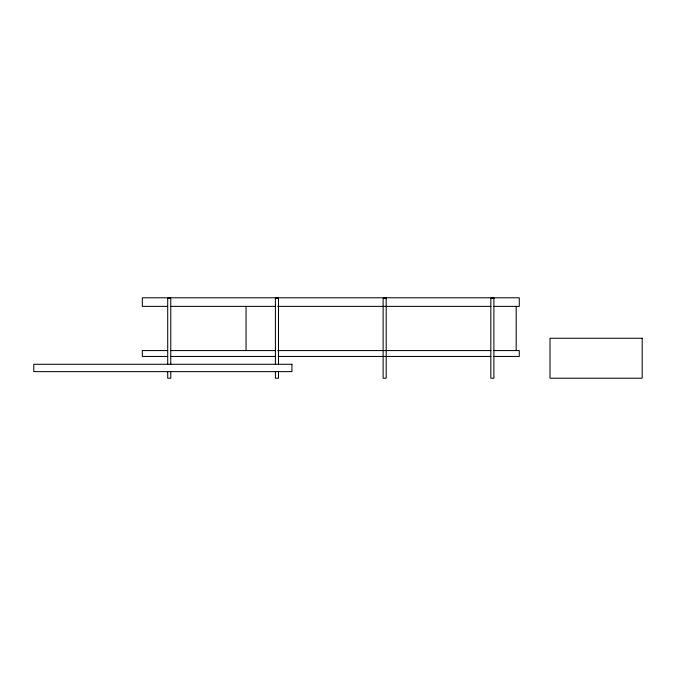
<?xml version="1.0" encoding="UTF-8"?>
<svg xmlns="http://www.w3.org/2000/svg" width="676" height="676" viewBox="0 0 676 676"><rect width="100%" height="100%" fill="white"/><g stroke="black" fill="none" stroke-linecap="round" stroke-linejoin="round"><path stroke-width="1.01" d="M167.665 306.372L142.323 306.372L142.323 297.786L519.278 297.786L519.278 306.372L493.936 306.372M170.834 306.372L275.605 306.372M277.718 306.372L490.852 306.372M167.665 350.574L142.323 350.574L142.323 356.446L167.665 356.446M170.834 350.574L275.605 350.574M277.718 350.574L490.852 350.574M493.936 350.574L519.278 350.574L519.278 356.446L493.936 356.446M170.834 356.446L275.369 356.446M278.537 356.446L490.776 356.446M516.177 306.372L516.177 350.574M278.487 364.541L278.487 298.243L275.411 298.243L275.411 364.541M278.487 371.901L278.487 378.214L275.411 378.214L275.411 371.901M246.064 306.372L246.064 350.574M170.774 364.541L170.774 298.243L167.707 298.243L167.707 364.541M170.774 371.901L170.774 378.214L167.707 378.214L167.707 371.901M386.19 298.243L383.115 298.243L383.115 378.214L386.19 378.214L386.19 298.243M493.902 298.243L490.827 298.243L490.827 378.214L493.902 378.214L493.902 298.243M642.2 338.27L550.01 338.27L550.01 378.214L642.2 378.214L642.2 338.27M291.931 364.279L33.8 364.279L33.8 371.623L291.931 371.623L291.931 364.279"/></g></svg>
